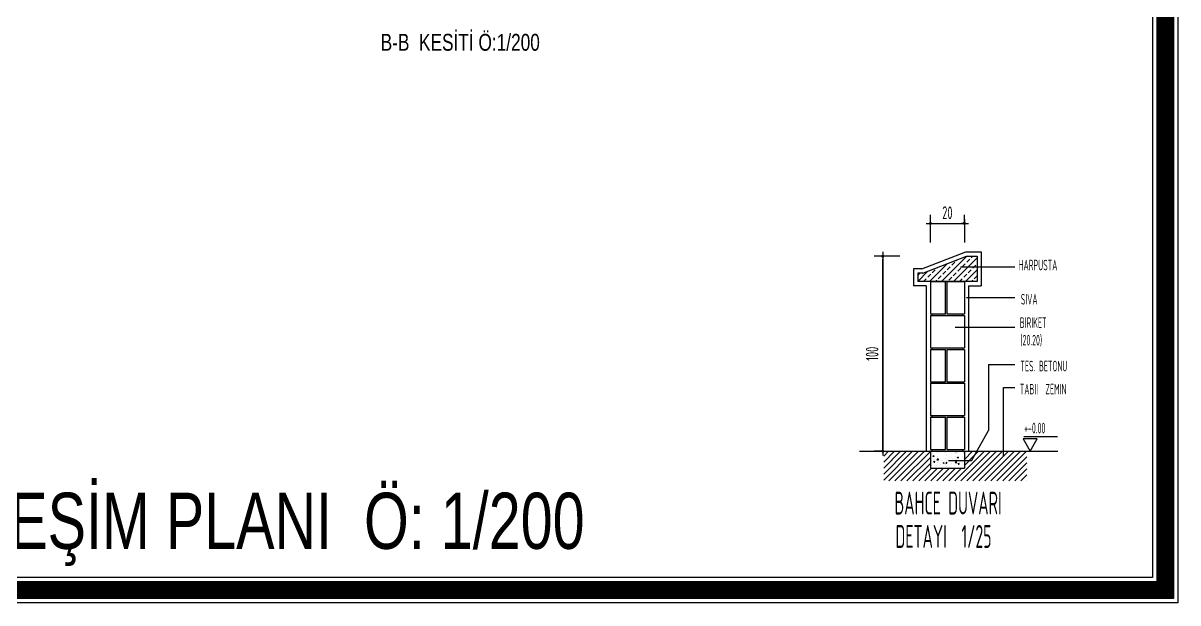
# Model space of a CAD drawing. Extents: x 41749 to 92598, y -24291 to 29432.
# Drawn here: x 44255 to 45617, y -24286 to -23602 of the extents above; entities that cross this region are included whole.
import ezdxf

# ---------------------------------------------------------------- set-up
doc = ezdxf.new("R2010")
doc.units = 0
doc.header["$MEASUREMENT"] = 0
doc.header["$PDMODE"] = 3
doc.layers.get('0').update_dxf_attribs({"linetype": 'CONTINUOUS'})
doc.layers.get('Defpoints').update_dxf_attribs({"linetype": 'CONTINUOUS'})
for name, color, linetype in [('ADAKENARI', 7, 'CONTINUOUS'), ('DUVAR', 6, 'CONTINUOUS'), ('KAPI', 252, 'CONTINUOUS'), ('KOLON', 5, 'CONTINUOUS'), ('MERBAS', 231, 'CONTINUOUS'), ('MERDIVEN', 3, 'CONTINUOUS'), ('OLCU', 3, 'CONTINUOUS'), ('pafta ismi', 4, 'CONTINUOUS'), ('SıVA', 7, 'CONTINUOUS')]:
    doc.layers.add(name, color=color, linetype=linetype)
doc.styles.add('2', font='swisscl.ttf', dxfattribs={"height": 13})
doc.styles.add('OLCU', font='isocpeur.ttf', dxfattribs={"width": 0.59})
doc.dimstyles.new('OLCU3', dxfattribs={"dimscale": 0.5, "dimtxt": 30, "dimasz": 7, "dimexe": 20, "dimexo": 0, "dimgap": 10, "dimtad": 1, "dimdec": 4, "dimrnd": 0.5, "dimdsep": 46, "dimtxsty": 'OLCU', "dimblk1": 'DOT', "dimblk2": 'DOT', "dimsah": 1, "dimcen": 0.09, "dimclrt": 4, "dimadec": 0, "dimazin": 0, "dimtfac": 1, "dimtdec": 4, "dimtix": 1, "dimtmove": 2, "dimatfit": 3, "dimfxl": 0, "dimtolj": 1, "dimtzin": 0, "dimarcsym": 0})

# ---------------------------------------------------------------- blocks, each defined once
blk = doc.blocks.new('DOT')
at = {"color": 0, "linetype": 'ByBlock'}
blk.add_line((-0.5, 0), (-1, 0), dxfattribs=at)
at = {"color": 0, "linetype": 'ByBlock', "const_width": 0.5}
blk.add_lwpolyline([(-0.25, 0, 1), (0.25, 0, 1)], format="xyb", close=True, dxfattribs=at)
blk = doc.blocks.new('*D5')
at = {"layer": 'Defpoints', "color": 0, "transparency": 16777216}
for p in [(45269, -23876.9), (45269, -23876.9), (45269, -24106.9)]:
    blk.add_point(p, dxfattribs=at)
at = {"layer": 'OLCU', "color": 0, "lineweight": -2, "transparency": 16777216}
for p, q in [((45269, -23876.9), (45259, -23876.9)), ((45269, -24103.4), (45269, -23880.4)), ((45269, -24106.9), (45259, -24106.9))]:
    blk.add_line(p, q, dxfattribs=at)
at = {"layer": 'OLCU', "color": 0, "lineweight": -2, "transparency": 16777216, "xscale": 3.5, "yscale": 3.5, "zscale": 3.5}
for p, rotation in [((45269, -23876.9), 90), ((45269, -24106.9), 270)]:
    blk.add_blockref('DOT', p, dxfattribs=dict(at, rotation=rotation))
at = {"layer": 'OLCU', "color": 4, "transparency": 16777216, "insert": (45256.5, -23991.9), "char_height": 15, "attachment_point": 5, "rotation": 90, "style": 'OLCU'}
blk.add_mtext('\\A1;100', dxfattribs=at)
blk = doc.blocks.new('*D6')
at = {"layer": 'Defpoints', "color": 0, "transparency": 16777216}
for p in [(45325.2, -23838.1), (45365.2, -23838.1), (45365.2, -23838.1)]:
    blk.add_point(p, dxfattribs=at)
at = {"layer": 'OLCU', "color": 0, "lineweight": -2, "transparency": 16777216}
for p, q in [((45325.2, -23838.1), (45325.2, -23828.1)), ((45365.2, -23838.1), (45365.2, -23828.1)), ((45328.7, -23838.1), (45361.7, -23838.1))]:
    blk.add_line(p, q, dxfattribs=at)
at = {"layer": 'OLCU', "color": 0, "lineweight": -2, "transparency": 16777216, "xscale": 3.5, "yscale": 3.5, "zscale": 3.5, "rotation": 180}
blk.add_blockref('DOT', (45325.2, -23838.1), dxfattribs=at)
at = {"layer": 'OLCU', "color": 0, "lineweight": -2, "transparency": 16777216, "xscale": 3.5, "yscale": 3.5, "zscale": 3.5}
blk.add_blockref('DOT', (45365.2, -23838.1), dxfattribs=at)
at = {"layer": 'OLCU', "color": 4, "transparency": 16777216, "insert": (45345.2, -23825.6), "char_height": 15, "attachment_point": 5, "style": 'OLCU'}
blk.add_mtext('\\A1;20', dxfattribs=at)
blk = doc.blocks.new('cv')
at = {"layer": 'SıVA', "style": '2'}
blk.add_text('B-B  KESİTİ Ö:1/200', height=79.38, dxfattribs=at).set_placement((35868.60716, -22441.85296))

msp = doc.modelspace()

# ---------------------------------------------------------------- hatches: boundary and pattern name
at = {"layer": 'KAPI'}
h = msp.add_hatch(color=256, dxfattribs=at)
h.paths.add_polyline_path([(45344.9922, -23906.86654), (45343.1172, -23906.86654), (45343.1172, -23944.82761), (45327.21929, -23944.82761), (45327.21929, -23946.70261), (45363.21929, -23946.70261), (45363.21929, -23944.82761), (45344.9922, -23944.82761)])
h.paths.add_polyline_path([(45343.1172, -24024.82761), (45327.21929, -24024.82761), (45327.21929, -24026.70261), (45363.21929, -24026.70261), (45363.21929, -24024.82761), (45344.9922, -24024.82761), (45344.9922, -23986.70261), (45363.21929, -23986.70261), (45363.21929, -23984.82761), (45327.21929, -23984.82761), (45327.21929, -23986.70261), (45343.1172, -23986.70261)])
h.paths.add_polyline_path([(45344.9922, -24066.70261), (45363.21929, -24066.70261), (45363.21929, -24064.82761), (45327.21929, -24064.82761), (45327.21929, -24066.70261), (45343.1172, -24066.70261), (45343.1172, -24104.82761), (45327.21929, -24104.82761), (45327.21929, -24106.86654), (45363.21929, -24106.86654), (45363.21929, -24104.82761), (45344.9922, -24104.82761)])

# ---------------------------------------------------------------- linework, layer by layer
at = {"layer": 'DUVAR'}
for p, q in [((45325.21929, -23906.86654), (45325.21929, -23944.82761)), ((45325.21929, -23906.86654), (45343.1172, -23906.86654)), ((45343.1172, -23944.82761), (45343.1172, -23906.86654)), ((45344.9922, -23944.82761), (45344.9922, -23906.86654)), ((45344.9922, -23906.86654), (45365.21929, -23906.86654)), ((45365.21929, -23906.86654), (45365.21929, -23944.82761)), ((45325.21929, -23944.82761), (45343.1172, -23944.82761)), ((45325.21929, -23946.70261), (45325.21929, -23984.82761)), ((45325.21929, -23946.70261), (45365.21929, -23946.70261)), ((45327.21929, -23946.70261), (45327.21929, -23944.82761)), ((45344.9922, -23944.82761), (45365.21929, -23944.82761)), ((45363.21929, -23944.82761), (45363.21929, -23946.70261)), ((45365.21929, -23946.70261), (45365.21929, -23984.82761)), ((45325.21929, -23984.82761), (45365.21929, -23984.82761)), ((45325.21929, -23986.70261), (45325.21929, -24024.82761)), ((45325.21929, -23986.70261), (45343.1172, -23986.70261)), ((45327.21929, -23986.70261), (45327.21929, -23984.82761)), ((45343.1172, -24024.82761), (45343.1172, -23986.70261)), ((45344.9922, -24024.82761), (45344.9922, -23986.70261)), ((45344.9922, -23986.70261), (45365.21929, -23986.70261)), ((45363.21929, -23984.82761), (45363.21929, -23986.70261)), ((45365.21929, -23986.70261), (45365.21929, -24024.82761)), ((45325.21929, -24024.82761), (45343.1172, -24024.82761)), ((45325.21929, -24026.70261), (45325.21929, -24064.82761)), ((45325.21929, -24026.70261), (45365.21929, -24026.70261)), ((45327.21929, -24026.70261), (45327.21929, -24024.82761)), ((45344.9922, -24024.82761), (45365.21929, -24024.82761)), ((45363.21929, -24024.82761), (45363.21929, -24026.70261)), ((45365.21929, -24026.70261), (45365.21929, -24064.82761)), ((45325.21929, -24064.82761), (45365.21929, -24064.82761)), ((45325.21929, -24066.70261), (45325.21929, -24104.82761)), ((45325.21929, -24066.70261), (45343.1172, -24066.70261)), ((45327.21929, -24066.70261), (45327.21929, -24064.82761)), ((45343.1172, -24104.82761), (45343.1172, -24066.70261)), ((45344.9922, -24104.82761), (45344.9922, -24066.70261)), ((45344.9922, -24066.70261), (45365.21929, -24066.70261)), ((45363.21929, -24064.82761), (45363.21929, -24066.70261)), ((45365.21929, -24066.70261), (45365.21929, -24104.82761)), ((45325.21929, -24104.82761), (45343.1172, -24104.82761)), ((45327.21929, -24106.86654), (45327.21929, -24104.82761)), ((45344.9922, -24104.82761), (45365.21929, -24104.82761)), ((45363.21929, -24104.82761), (45363.21929, -24106.86654))]:
    msp.add_line(p, q, dxfattribs=at)
at = {"layer": 'KAPI'}
for p, q in [((45315.21929, -23891.86654), (45366.97424, -23871.86654)), ((45366.97424, -23871.86654), (45385.21929, -23871.86654)), ((45385.21929, -23871.86654), (45385.21929, -23911.86654)), ((45324.01506, -23906.86654), (45345.26576, -23885.61584)), ((45338.15719, -23906.86654), (45368.15719, -23876.86654)), ((45350.35352, -23887.59915), (45353.88905, -23884.06361)), ((45352.29933, -23906.86654), (45380.21929, -23878.94658)), ((45355.65682, -23882.29585), (45356.79035, -23881.16232)), ((45362.72789, -23889.36691), (45366.26342, -23885.83138)), ((45368.03119, -23884.06361), (45371.56672, -23880.52808)), ((45373.33449, -23878.76031), (45375.22826, -23876.86654)), ((45305.21929, -23891.86654), (45305.21929, -23911.86654)), ((45315.21929, -23891.86654), (45305.21929, -23891.86654)), ((45310.21929, -23906.52018), (45322.21658, -23894.52288)), ((45310.21929, -23899.44911), (45312.80185, -23896.86654)), ((45322.06925, -23901.74128), (45325.60478, -23898.20575)), ((45327.37255, -23896.43798), (45330.90808, -23892.90245)), ((45332.67585, -23891.13468), (45333.74117, -23890.06936)), ((45339.74692, -23898.20575), (45343.28245, -23894.67022)), ((45345.05022, -23892.90245), (45348.58575, -23889.36691)), ((45352.12129, -23899.97352), (45355.65682, -23896.43798)), ((45357.42459, -23894.67022), (45360.96012, -23891.13468)), ((45360.81935, -23889.27376), (45424.90093, -23889.27376)), ((45364.49566, -23901.74128), (45368.03119, -23898.20575)), ((45366.44146, -23906.86654), (45380.21929, -23893.08872)), ((45369.79896, -23896.43798), (45373.33449, -23892.90245)), ((45375.10226, -23891.13468), (45378.63779, -23887.59915)), ((45320.21929, -23911.86654), (45305.21929, -23911.86654)), ((45316.94399, -23906.86654), (45320.30148, -23903.50905)), ((45320.21929, -23911.86654), (45320.21929, -24106.86654)), ((45331.08612, -23906.86654), (45332.67585, -23905.27682)), ((45334.44362, -23903.50905), (45337.97915, -23899.97352)), ((45346.81799, -23905.27682), (45350.35352, -23901.74128)), ((45359.3704, -23906.86654), (45362.72789, -23903.50905)), ((45370.21929, -23911.86654), (45370.21929, -24106.86654)), ((45370.21929, -23911.86654), (45385.21929, -23911.86654)), ((45373.51253, -23906.86654), (45375.10226, -23905.27682)), ((45376.87002, -23903.50905), (45380.21929, -23900.15979)), ((45367.93953, -23925.38714), (45424.90093, -23925.38714)), ((45354.4112, -23960.69788), (45424.90093, -23960.69788)), ((45393.57216, -24004.53147), (45393.57216, -24082.50042)), ((45393.57216, -24004.53147), (45424.90093, -24004.53147)), ((45411.37259, -24112.63454), (45411.37259, -24031.54177)), ((45411.37259, -24031.54177), (45424.90093, -24031.54177)), ((45373.50563, -24118.32526), (45393.57216, -24082.50042)), ((45270.21929, -24140.87047), (45304.22321, -24106.86654)), ((45270.21929, -24133.7994), (45297.15214, -24106.86654)), ((45270.21929, -24126.72833), (45290.08107, -24106.86654)), ((45270.21929, -24119.65726), (45283.01001, -24106.86654)), ((45270.21929, -24112.58619), (45275.93894, -24106.86654)), ((45276.29428, -24141.86654), (45311.29428, -24106.86654)), ((45283.36535, -24141.86654), (45318.36535, -24106.86654)), ((45290.43641, -24141.86654), (45325.21929, -24107.08367)), ((45297.50748, -24141.86654), (45325.21929, -24114.15474)), ((45354.07602, -24141.86654), (45389.07602, -24106.86654)), ((45361.14709, -24141.86654), (45396.14709, -24106.86654)), ((45365.21929, -24116.58114), (45374.93389, -24106.86654)), ((45365.21929, -24123.65221), (45377.2741, -24111.59739)), ((45368.21816, -24141.86654), (45403.21816, -24106.86654)), ((45375.28923, -24141.86654), (45410.28923, -24106.86654)), ((45377.2741, -24111.59739), (45382.00496, -24106.86654)), ((45382.36029, -24141.86654), (45417.36029, -24106.86654)), ((45389.43136, -24141.86654), (45424.43136, -24106.86654)), ((45396.50243, -24141.86654), (45431.50243, -24106.86654)), ((45403.5735, -24141.86654), (45438.5735, -24106.86654)), ((45410.64457, -24141.86654), (45438.96929, -24113.54182)), ((45304.57855, -24141.86654), (45325.21929, -24121.2258)), ((45311.64962, -24141.86654), (45326.64962, -24126.86654)), ((45318.72068, -24141.86654), (45333.72068, -24126.86654)), ((45325.79175, -24141.86654), (45340.79175, -24126.86654)), ((45332.86282, -24141.86654), (45347.86282, -24126.86654)), ((45339.93389, -24141.86654), (45354.93389, -24126.86654)), ((45373.50563, -24118.32526), (45346.579, -24118.32526)), ((45347.00496, -24141.86654), (45362.00496, -24126.86654)), ((45417.71563, -24141.86654), (45438.96929, -24120.61289)), ((45424.7867, -24141.86654), (45438.96929, -24127.68396)), ((45431.85777, -24141.86654), (45438.96929, -24134.75503)), ((45438.92884, -24141.86654), (45438.96929, -24141.82609))]:
    msp.add_line(p, q, dxfattribs=at)
at = {"layer": 'KOLON'}
for p, q in [((45316.15178, -23896.86654), (45367.90673, -23876.86654)), ((45367.90673, -23876.86654), (45380.21929, -23876.86654)), ((45380.21929, -23876.86654), (45380.21929, -23906.86654)), ((45316.15178, -23896.86654), (45310.21929, -23896.86654)), ((45310.21929, -23896.86654), (45310.21929, -23906.86654)), ((45380.21929, -23906.86654), (45310.21929, -23906.86654)), ((45241.46929, -24106.86654), (45475.34819, -24106.86654)), ((45325.21929, -24106.86654), (45325.21929, -24126.86654)), ((45365.21929, -24106.86654), (45365.21929, -24126.86654)), ((45325.21929, -24126.86654), (45365.21929, -24126.86654))]:
    msp.add_line(p, q, dxfattribs=at)
at = {"layer": 'MERBAS'}
for points in [[(42737.9822, -24285.68394), (42737.9822, -21385.68394), (45617.04216, -21385.68394), (45617.04216, -24285.68394)], [(42742.9822, -24280.68394), (42742.9822, -21390.68394), (45612.04216, -21390.68394), (45612.04216, -24280.68394)], [(42762.9822, -24260.68394), (42762.9822, -21410.68394), (45592.04216, -21410.68394), (45592.04216, -24260.68394)], [(42767.9822, -24255.68394), (42767.9822, -21415.68394), (45587.04216, -21415.68394), (45587.04216, -24255.68394)]]:
    msp.add_lwpolyline(points, close=True, dxfattribs=at)
at = {"layer": 'MERBAS', "const_width": 20}
msp.add_lwpolyline([(42752.9822, -24270.68394), (42752.9822, -21400.68394), (45602.04216, -21400.68394), (45602.04216, -24270.68394)], close=True, dxfattribs=at)
at = {"layer": 'MERDIVEN'}
for p, q in [((45327.73393, -24109.90139), (45327.73393, -24109.90139)), ((45328.17414, -24112.48845), (45329.57451, -24111.95089)), ((45328.17414, -24112.48845), (45329.16898, -24113.15948)), ((45328.7091, -24107.40169), (45328.7091, -24107.40169)), ((45329.16956, -24113.16034), (45329.57509, -24111.95176)), ((45330.04717, -24116.7924), (45330.04717, -24116.7924)), ((45332.55821, -24108.16413), (45332.55821, -24108.16413)), ((45332.93213, -24116.89144), (45334.4899, -24115.26791)), ((45332.93213, -24116.89144), (45334.71087, -24117.16731)), ((45333.77636, -24112.97158), (45333.77636, -24112.97158)), ((45334.71144, -24117.16812), (45334.49048, -24115.26872)), ((45335.03867, -24116.09491), (45335.03867, -24116.09491)), ((45335.30857, -24108.90417), (45335.30857, -24108.90417)), ((45339.54707, -24117.33286), (45339.54707, -24117.33286)), ((45342.67818, -24115.1295), (45342.67818, -24115.1295)), ((45343.23466, -24108.61523), (45343.23466, -24108.61523)), ((45344.1641, -24111.47205), (45344.1641, -24111.47205)), ((45345.71512, -24116.54601), (45345.71512, -24116.54601)), ((45347.68498, -24114.47034), (45347.68498, -24114.47034)), ((45347.93957, -24107.24127), (45347.93957, -24107.24127)), ((45351.2108, -24115.33077), (45351.2108, -24115.33077)), ((45353.91111, -24109.06633), (45353.91111, -24109.06633)), ((45354.18964, -24116.72172), (45354.18964, -24116.72172)), ((45354.43284, -24110.06384), (45354.43284, -24110.06384)), ((45355.10898, -24107.11358), (45355.31627, -24106.86654)), ((45355.10898, -24107.11358), (45356.30442, -24107.21816)), ((45355.25962, -24113.47312), (45355.25962, -24113.47312)), ((45356.305, -24107.21905), (45356.23997, -24106.86654)), ((45356.39157, -24116.99711), (45356.39157, -24116.99711)), ((45356.91673, -24114.0902), (45358.3171, -24113.55265)), ((45356.91673, -24114.0902), (45357.91157, -24114.76123)), ((45357.91215, -24114.76212), (45358.31767, -24113.55353)), ((45362.87452, -24113.32867), (45362.87452, -24113.32867)), ((45364.29177, -24115.44134), (45364.29177, -24115.44134)), ((45364.53497, -24108.78347), (45364.53497, -24108.78347)), ((45364.58756, -24109.51743), (45364.58756, -24109.51743)), ((45329.1936, -24119.64733), (45330.15778, -24118.49827)), ((45329.1936, -24119.64733), (45330.38903, -24119.75192)), ((45330.38961, -24119.75279), (45330.15836, -24118.49914)), ((45331.14397, -24126.31482), (45331.14397, -24126.31482)), ((45332.67565, -24123.7263), (45332.67565, -24123.7263)), ((45333.28997, -24126.28733), (45333.28997, -24126.28733)), ((45333.53317, -24119.62945), (45333.53317, -24119.62945)), ((45337.41679, -24123.01774), (45337.41679, -24123.01774)), ((45340.11228, -24120.54082), (45341.51265, -24120.00327)), ((45340.11228, -24120.54082), (45341.10712, -24121.21185)), ((45341.10769, -24121.21273), (45341.51322, -24120.00414)), ((45341.82042, -24126.76592), (45341.82042, -24126.76592)), ((45342.42359, -24122.35858), (45342.42359, -24122.35858)), ((45343.5388, -24120.90238), (45344.50299, -24119.75331)), ((45343.5388, -24120.90238), (45344.73424, -24121.00696)), ((45343.67771, -24124.7878), (45343.67771, -24124.7878)), ((45343.9209, -24118.12993), (45343.9209, -24118.12993)), ((45344.33938, -24121.7242), (45344.33938, -24121.7242)), ((45344.73481, -24121.00784), (45344.50356, -24119.75419)), ((45349.99823, -24121.36136), (45349.99823, -24121.36136)), ((45352.49687, -24127.21701), (45352.49687, -24127.21701)), ((45353.94644, -24123.37959), (45353.94644, -24123.37959)), ((45354.27695, -24120.20182), (45355.83472, -24118.57829)), ((45354.27695, -24120.20182), (45356.05569, -24120.47769)), ((45356.05626, -24120.47851), (45355.8353, -24118.57912)), ((45356.0031, -24119.7221), (45356.0031, -24119.7221)), ((45357.88401, -24122.15742), (45358.84819, -24121.00835)), ((45357.88401, -24122.15742), (45359.07944, -24122.26201)), ((45359.08001, -24122.2629), (45358.84876, -24121.00924)), ((45362.37464, -24126.92753), (45362.37464, -24126.92753)), ((45362.62923, -24119.69845), (45362.62923, -24119.69845)), ((45363.64129, -24126.72122), (45363.64129, -24126.72122)), ((45364.04857, -24122.09922), (45364.04857, -24122.09922))]:
    msp.add_line(p, q, dxfattribs=at)
at = {"layer": 'OLCU', "ltscale": 50}
for p, q in [((45320.21929, -23838.11654), (45370.21929, -23838.11654)), ((45325.21929, -23860.61654), (45325.21929, -23833.11654))]:
    msp.add_line(p, q, dxfattribs=at)
at = {"layer": 'OLCU'}
for p, q in [((45365.21929, -23833.11654), (45365.21929, -23860.61654)), ((45268.96929, -23871.86654), (45268.96929, -24111.86654)), ((45288.96929, -23876.86654), (45263.96929, -23876.86654)), ((45435.24267, -24089.33675), (45474.97958, -24089.33675)), ((45451.21427, -24092.37607), (45434.48211, -24092.37607)), ((45434.48211, -24092.37607), (45442.84819, -24106.86654)), ((45442.84819, -24106.86654), (45451.21427, -24092.37607))]:
    msp.add_line(p, q, dxfattribs=at)

# ---------------------------------------------------------------- block references
at = {"layer": 'ADAKENARI', "xscale": 0.25, "yscale": 0.25, "zscale": 0.25}
msp.add_blockref('cv', (35709.76185, -18024.07549), dxfattribs=at)

# ---------------------------------------------------------------- texts
at = {"layer": 'KOLON', "style": 'OLCU', "width": 0.5}
for s, p in [('BAHCE DUVARI', (45282.86071, -24181.44355)), ('DETAYI  1/25', (45283.98571, -24220.81855))]:
    msp.add_text(s, height=27, dxfattribs=at).set_placement(p)
at = {"layer": 'OLCU', "style": 'OLCU', "width": 0.45}
for s, p in [('HARPUSTA', (45429.17303, -23893.5418)), ('SIVA', (45431.80854, -23933.89559)), ('BIRIKET', (45430.59707, -23961.43936)), ('(20.20)', (45431.30908, -23982.11097)), ('TES. BETONU', (45431.30908, -24012.66036)), ('TABII  ZEMIN', (45430.59707, -24039.85919)), ('+-0.00', (45435.65848, -24085.71558))]:
    msp.add_text(s, height=12.5, dxfattribs=at).set_placement(p)
at = {"layer": 'pafta ismi', "style": '2'}
msp.add_text('VAZİYET & YERLEŞİM PLANI  Ö: 1/200', height=66.15, dxfattribs=at).set_placement((43696.35242, -24221.93325))

# ---------------------------------------------------------------- dimensions: what is measured, and where the dimension line sits
at = {"layer": 'OLCU'}
dim = msp.add_linear_dim(base=(45365.21929, -23838.11654), p1=(45325.21929, -23838.11654), p2=(45365.21929, -23838.11654), text='20', dimstyle='OLCU3', dxfattribs=at)
dim.commit()
dim.dimension.update_dxf_attribs({"geometry": '*D6', "text_midpoint": (45345.21929, -23825.61654)})
dim = msp.add_linear_dim(base=(45268.96929, -23876.86654), p1=(45268.96929, -24106.86654), p2=(45268.96929, -23876.86654), angle=90, text='100', dimstyle='OLCU3', dxfattribs=at)
dim.commit()
dim.dimension.update_dxf_attribs({"geometry": '*D5', "text_midpoint": (45256.46929, -23991.86654)})

doc.saveas('drawing.dxf')
